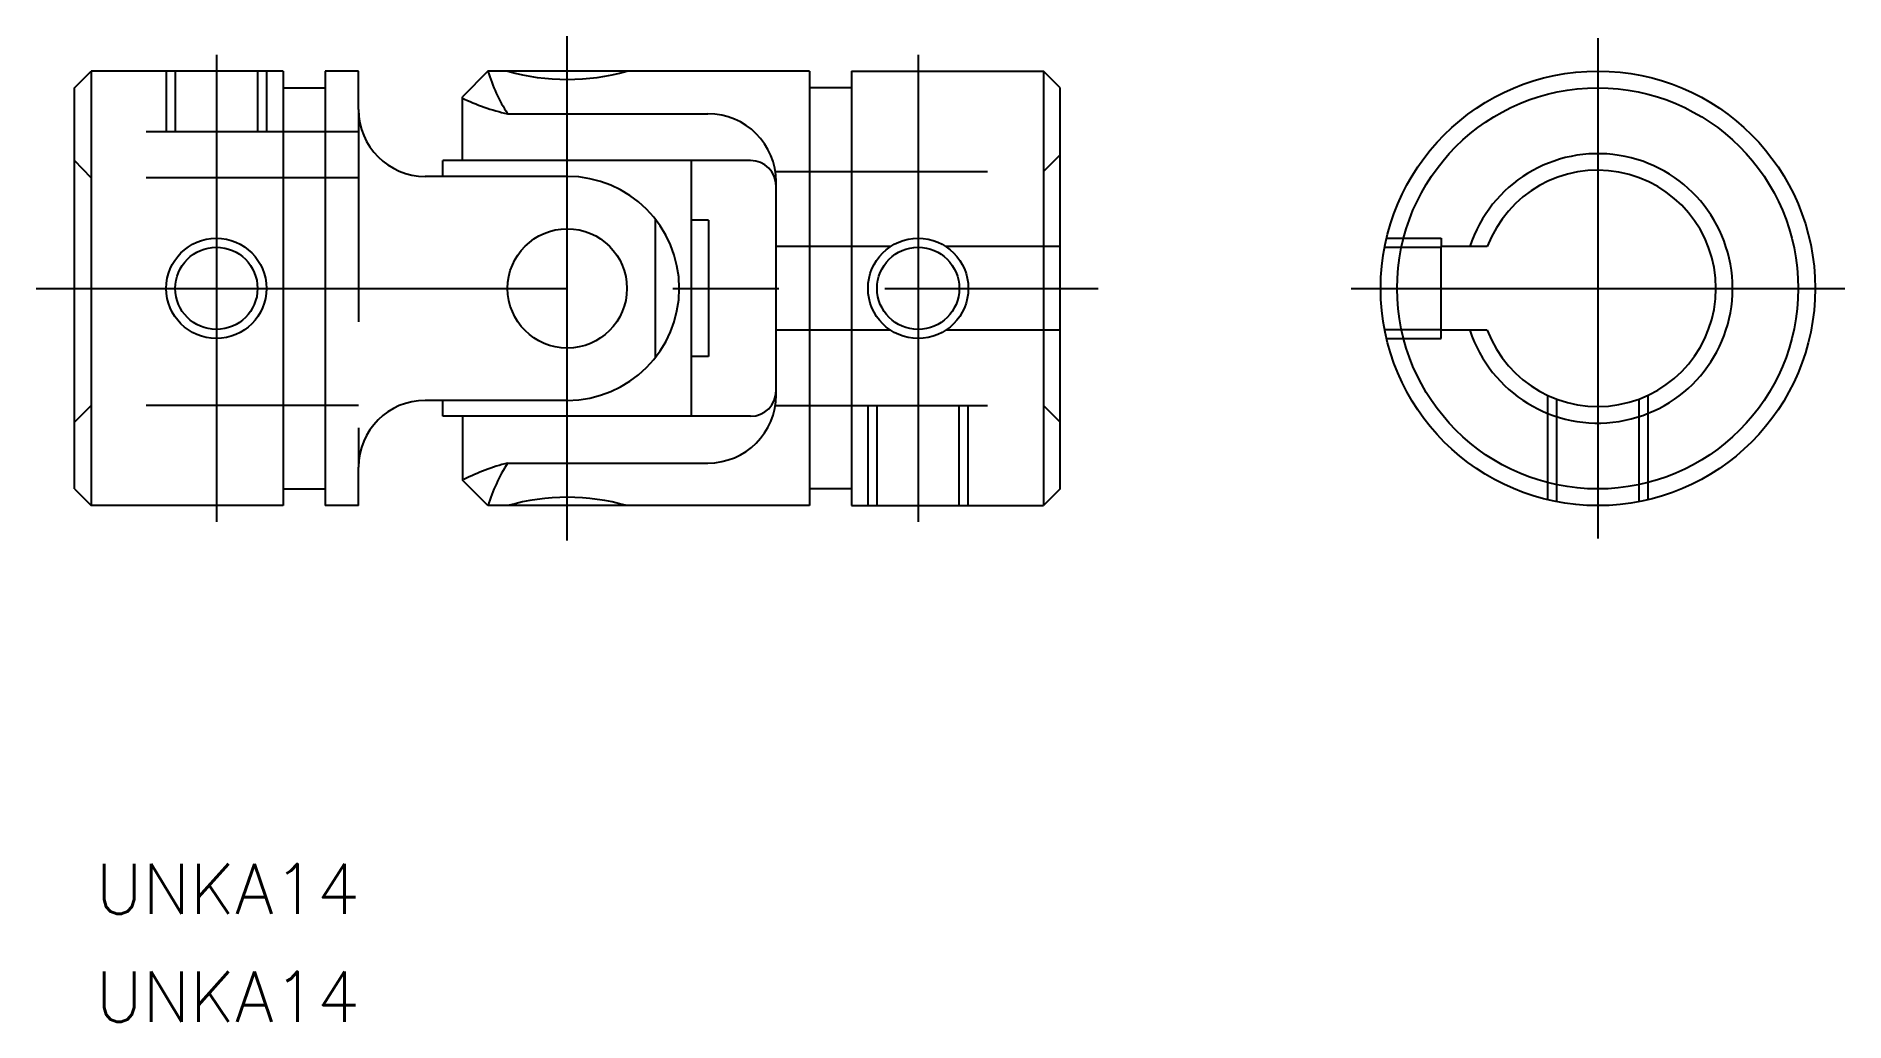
# Model space of a CAD drawing. Extents: x -93 to 15, y -44 to 15.
import ezdxf

# ---------------------------------------------------------------- set-up
doc = ezdxf.new("R2010")
doc.units = 0
doc.linetypes.add('CENTER', pattern=[50.8, 31.75, -6.35, 6.35, -6.35])
doc.linetypes.add('DASHED', pattern=[19.05, 12.7, -6.35])
doc.layers.get('0').update_dxf_attribs({"linetype": 'CONTINUOUS'})
doc.layers.add('CENTER', color=1, linetype='CENTER')
doc.styles.get("Standard").update_dxf_attribs({"font": 'txt.shx', "height": 3, "bigfont": 'bigfont.shx'})

# ---------------------------------------------------------------- blocks, each defined once
blk = doc.blocks.new('*U2')
at = {"color": 7, "linetype": 'CONTINUOUS'}
blk.add_text('UNKA14', height=3, dxfattribs=at).set_placement((-89.91, -37.43))
blk = doc.blocks.new('*U3')
at = {"color": 7, "linetype": 'CONTINUOUS'}
blk.add_text('UNKA14', height=3, dxfattribs=at).set_placement((-89.91, -43.88))

msp = doc.modelspace()

# ---------------------------------------------------------------- linework, layer by layer
for p, q in [((-91.17, 12), (-90.17, 13)), ((-90.17, 13), (-90.17, -13)), ((-78.67, 13), (-90.17, 13)), ((-78.67, 13), (-78.67, -13)), ((-76.17, 13), (-76.17, -13)), ((-74.17, 13), (-76.17, 13)), ((-74.17, 10.7), (-74.17, 13)), ((-66.42, 13), (-67.95, 11.47)), ((-47.17, 13), (-66.42, 13)), ((-47.17, 13), (-47.17, -13)), ((-44.67, 13), (-44.67, -13)), ((-44.67, 13), (-33.17, 13)), ((-33.17, 13), (-33.17, -13)), ((-32.17, 12), (-33.17, 13)), ((-91.17, -12), (-91.17, 12)), ((-78.67, 12), (-76.17, 12)), ((-44.67, 12), (-47.17, 12)), ((-32.17, -12), (-32.17, 12)), ((-67.95, 7.65), (-67.95, 11.47)), ((-65.25, 10.45), (-53.25, 10.45)), ((-50.7, 7.65), (-69.12, 7.65)), ((-69.12, 6.7), (-69.12, 7.65)), ((-54.23, -7.65), (-54.23, 7.65)), ((-61.67, 6.7), (-70.17, 6.7)), ((-49.17, -6.37), (-49.17, 6.37)), ((-56.42, 4.16), (-56.42, -4.16)), ((-53.21, 4.08), (-54.23, 4.08)), ((-53.21, 4.08), (-53.21, -4.08)), ((-91.17, 0), (-91.17, 0)), ((-53.21, -4.08), (-54.23, -4.08)), ((-91.17, -6), (-91.17, -6)), ((-61.67, -6.7), (-70.17, -6.7)), ((-69.12, -7.65), (-69.12, -6.7)), ((-50.7, -7.65), (-69.12, -7.65)), ((-67.95, -7.65), (-67.95, -11.47)), ((-74.17, -13), (-74.17, -10.7)), ((-65.25, -10.45), (-53.25, -10.45)), ((-66.42, -13), (-67.95, -11.47)), ((-91.17, -12), (-90.17, -13)), ((-78.67, -12), (-76.17, -12)), ((-44.67, -12), (-47.17, -12)), ((-32.17, -12), (-33.17, -13)), ((-78.67, -13), (-90.17, -13)), ((-74.17, -13), (-76.17, -13)), ((-47.17, -13), (-66.42, -13)), ((-44.67, -13), (-33.17, -13))]:
    msp.add_line(p, q)
at = {"color": 3, "linetype": 'DASHED'}
for p, q in [((-85.67, 13), (-85.67, 9.37)), ((-85.13, 13), (-85.13, 9.37)), ((-80.22, 13), (-80.22, 9.37)), ((-79.67, 13), (-79.67, 9.37)), ((-74.17, 10.7), (-74.17, -10.7)), ((-74.17, 9.37), (-91.17, 9.37)), ((-90.17, 6.62), (-91.17, 7.66)), ((-33.17, 7), (-32.17, 8)), ((-74.17, 6.62), (-90.17, 6.62)), ((-49.22, 7), (-33.17, 7)), ((-42.33, 2.5), (-49.17, 2.5)), ((-32.17, 2.5), (-39.02, 2.5)), ((-12.75, 2.46), (-9.37, 2.46)), ((-12.64, 3), (-9.37, 3)), ((-9.37, 3), (-9.37, 2.5)), ((-42.33, -2.5), (-49.17, -2.5)), ((-32.17, -2.5), (-39.02, -2.5)), ((-12.75, -2.46), (-9.37, -2.46)), ((-12.64, -3), (-9.37, -3)), ((-9.37, -3), (-9.37, -2.5)), ((-2.99, -12.65), (-2.99, -6.41)), ((3.01, -12.65), (3.01, -6.4)), ((-90.17, -7), (-91.17, -8)), ((-74.17, -7), (-90.17, -7)), ((-49.22, -7), (-33.17, -7)), ((-43.67, -13), (-43.67, -7)), ((-43.13, -13), (-43.13, -7)), ((-38.22, -13), (-38.22, -7)), ((-37.67, -13), (-37.67, -7)), ((-33.17, -7), (-32.17, -8)), ((-2.45, -12.77), (-2.45, -6.64)), ((2.47, -12.77), (2.47, -6.63))]:
    msp.add_line(p, q, dxfattribs=at)
at = {"color": 7, "linetype": 'CONTINUOUS'}
for p, q in [((-9.37, -2.5), (-9.37, 2.5)), ((-6.62, 2.5), (-9.37, 2.5)), ((-6.62, -2.5), (-9.37, -2.5))]:
    msp.add_line(p, q, dxfattribs=at)
for centre, radius in [((0.01, 0), 13), ((-61.67, 0), 3.57)]:
    msp.add_circle(centre, radius)
for centre, radius in [((0, 0), 12), ((-40.67, 0), 2.46)]:
    msp.add_circle(centre, radius, dxfattribs=at)
at = {"color": 3, "linetype": 'CONTINUOUS'}
for centre, radius in [((-82.67, 0), 3), ((-82.67, 0), 2.46), ((-40.67, 0), 3)]:
    msp.add_circle(centre, radius, dxfattribs=at)
for centre, radius, start, end in [((-56.65, 15.94), 10.2, 196.7742, 212.6003), ((-61.67, 25.5), 13, 254.0672, 285.9328), ((-62.36, 23.12), 13, 244.3798, 257.1678), ((-70.17, 10.7), 4, 180, 270), ((-53.25, 6.37), 4.08, 0, 90), ((-50.7, 6.12), 1.53, 0, 90), ((-61.67, 0), 6.7, 270, 90), ((-53.25, -6.37), 4.08, 270, 0), ((-50.7, -6.12), 1.53, 270, 0), ((-70.17, -10.7), 4, 90, 180), ((-62.03, -23.05), 13, 104.323, 116.6626), ((-56.65, -15.95), 10.2, 147.3891, 163.206), ((-61.67, -25.5), 13, 74.0672, 105.9328)]:
    msp.add_arc(centre, radius, start, end)
at = {"color": 7, "linetype": 'CONTINUOUS'}
for centre, radius, start, end in [((0.01, 0), 8.06, 198.0718, 161.9282), ((0, 0), 7.07, 200.6978, 159.3022)]:
    msp.add_arc(centre, radius, start, end, dxfattribs=at)
at = {"layer": 'CENTER', "color": 1, "linetype": 'CENTER'}
for p, q in [((-61.67, -15.09), (-61.67, 15.09)), ((0.01, 14.97), (0.01, -14.97)), ((-82.67, 13.97), (-82.67, -13.97)), ((-40.67, 13.97), (-40.67, -13.97)), ((-14.76, 0), (14.79, 0)), ((-93.46, 0), (-29.89, 0))]:
    msp.add_line(p, q, dxfattribs=at)

# ---------------------------------------------------------------- block references
at = {"color": 7, "linetype": 'CONTINUOUS'}
for name in ['*U2', '*U3']:
    msp.add_blockref(name, (0, 0), dxfattribs=at)

doc.saveas('drawing.dxf')
